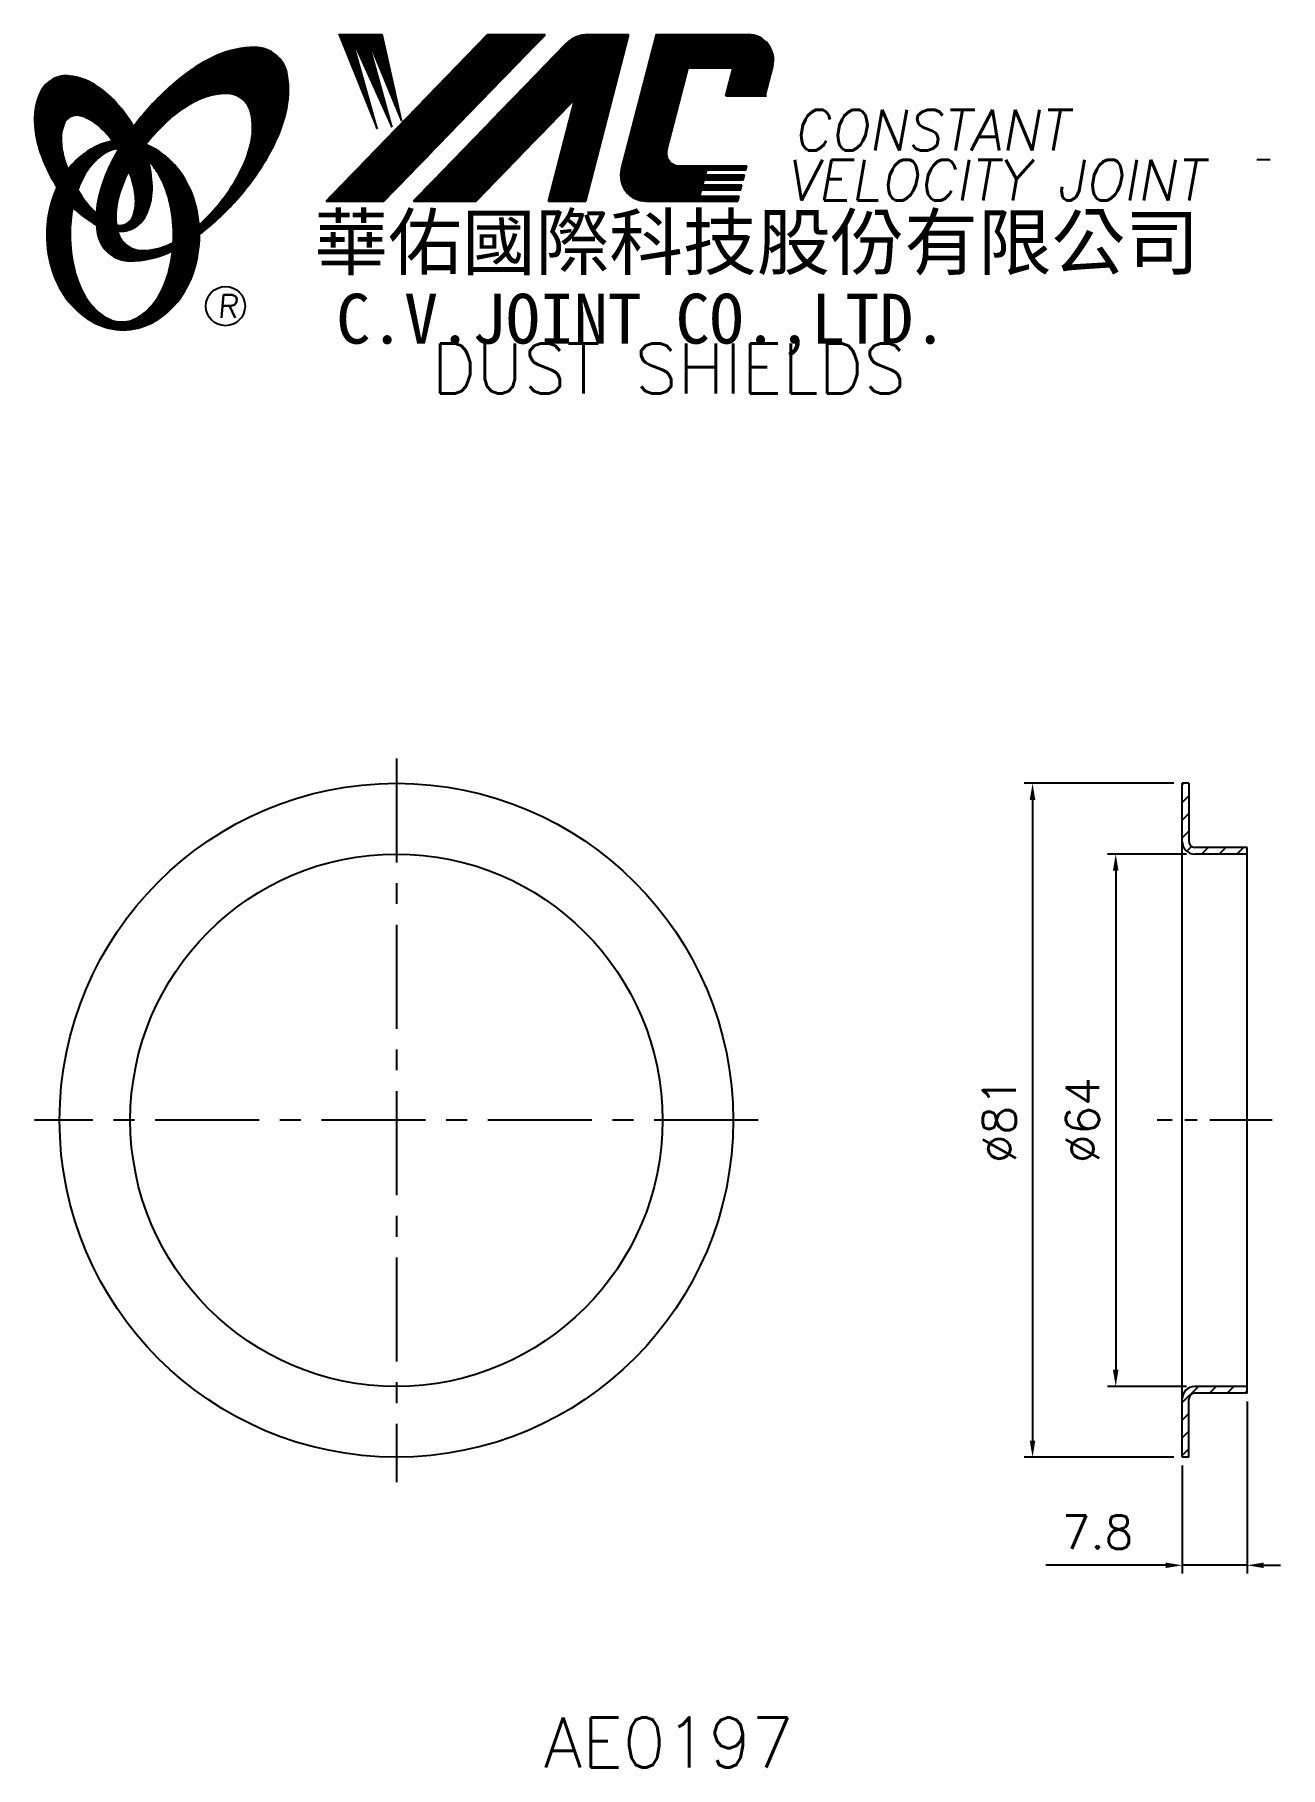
# Model space of a CAD drawing. Extents: x 620 to 769, y 274 to 483.
import ezdxf
from ezdxf.enums import TextEntityAlignment as Align

# ---------------------------------------------------------------- set-up
doc = ezdxf.new("R2010")
doc.units = 0
doc.header["$LTSCALE"] = 10
doc.header["$MEASUREMENT"] = 0
doc.linetypes.add('CENTER', pattern=[2, 1.25, -0.25, 0.25, -0.25])
doc.layers.get('0').update_dxf_attribs({"linetype": 'CONTINUOUS'})
doc.layers.get('DEFPOINTS').update_dxf_attribs({"linetype": 'CONTINUOUS'})
doc.layers.add('4', color=7, linetype='CONTINUOUS')
doc.styles.add('CHINA', font='KAIU.TTF')
doc.styles.add('ITALICC', font='simplex.shx')
doc.dimstyles.new('STANDARD$0', dxfattribs={"dimtxt": 4, "dimasz": 2, "dimexe": 1, "dimexo": 1, "dimgap": 2, "dimtad": 1, "dimdec": 4, "dimzin": 10, "dimtxsty": 'ITALICC', "dimcen": 2, "dimclrd": 5, "dimclre": 5, "dimclrt": 18, "dimaunit": 1, "dimazin": 3, "dimtp": 0.1, "dimtfac": 0.7, "dimtdec": 4, "dimtmove": 0, "dimatfit": 3, "dimtolj": 1, "dimtzin": 10})
pattern_1 = [(45, (520.595042, 275.174356), (-0.00883883476, 0.00883883476), [])]
pattern_2 = [(45, (689.185588, 238.869947), (-0.00727476112, 0.00727476112), [])]

# ---------------------------------------------------------------- blocks, each defined once
blk = doc.blocks.new('*D4')
at = {"color": 5, "linetype": 'BYBLOCK'}
for p, q in [((756.63, 392.61), (738.63, 392.61)), ((739.63, 390.61), (739.63, 313.61)), ((756.63, 311.61), (738.63, 311.61))]:
    blk.add_line(p, q, dxfattribs=at)
for points in [[(739.29, 390.61), (739.96, 390.61), (739.63, 392.61)], [(739.29, 313.61), (739.96, 313.61), (739.63, 311.61)]]:
    blk.add_solid(points, dxfattribs=at)
at = {"layer": 'DEFPOINTS', "color": 0, "linetype": 'BYBLOCK'}
for p in [(757.63, 392.61), (739.63, 311.61), (757.63, 311.61)]:
    blk.add_point(p, dxfattribs=at)
at = {"color": 18, "linetype": 'BYBLOCK', "insert": (735.63, 352.11), "char_height": 4, "attachment_point": 5, "rotation": 90, "style": 'ITALICC'}
blk.add_mtext('\\A1;∅81', dxfattribs=at)
blk = doc.blocks.new('*D5')
at = {"color": 5, "linetype": 'BYBLOCK'}
for p, q in [((758.13, 384.11), (748.63, 384.11)), ((749.63, 382.11), (749.63, 322.11)), ((758.13, 320.11), (748.63, 320.11))]:
    blk.add_line(p, q, dxfattribs=at)
for points in [[(749.29, 382.11), (749.96, 382.11), (749.63, 384.11)], [(749.29, 322.11), (749.96, 322.11), (749.63, 320.11)]]:
    blk.add_solid(points, dxfattribs=at)
at = {"layer": 'DEFPOINTS', "color": 0, "linetype": 'BYBLOCK'}
for p in [(759.13, 384.11), (749.63, 320.11), (759.13, 320.11)]:
    blk.add_point(p, dxfattribs=at)
at = {"color": 18, "linetype": 'BYBLOCK', "insert": (745.63, 352.11), "char_height": 4, "attachment_point": 5, "rotation": 90, "style": 'ITALICC'}
blk.add_mtext('\\A1;∅64', dxfattribs=at)
blk = doc.blocks.new('*D6')
at = {"color": 5, "linetype": 'BYBLOCK'}
for p, q in [((765.43, 318.31), (765.43, 297.61)), ((757.63, 310.61), (757.63, 297.61)), ((755.63, 298.61), (741.24, 298.61)), ((765.43, 298.61), (757.63, 298.61)), ((767.43, 298.61), (769.43, 298.61))]:
    blk.add_line(p, q, dxfattribs=at)
for points in [[(755.63, 298.94), (755.63, 298.28), (757.63, 298.61)], [(767.43, 298.94), (767.43, 298.28), (765.43, 298.61)]]:
    blk.add_solid(points, dxfattribs=at)
at = {"layer": 'DEFPOINTS', "color": 0, "linetype": 'BYBLOCK'}
for p in [(765.43, 319.31), (757.63, 311.61), (757.63, 298.61)]:
    blk.add_point(p, dxfattribs=at)
at = {"color": 18, "linetype": 'BYBLOCK', "insert": (747.44, 302.61), "char_height": 4, "attachment_point": 5, "style": 'ITALICC'}
blk.add_mtext('\\A1;7.8', dxfattribs=at)

msp = doc.modelspace()

# ---------------------------------------------------------------- hatches: boundary and pattern name
at = {"layer": '4', "linetype": 'CONTINUOUS'}
h = msp.add_hatch(dxfattribs=at)
h.set_pattern_fill('ANSI31', color=5, scale=0.1, style=0)
h.set_pattern_definition(pattern_1)
h.paths.add_polyline_path([(681.05375, 482.60534), (674.09644, 482.60534), (654.67983, 462.60158), (661.63714, 462.60158)])
h.paths.add_polyline_path([(684.60064, 474.83977), (681.42027, 462.60158), (685.90125, 462.60158), (691.09969, 482.60534), (686.20296, 482.60534, 0.202785967), (683.46889, 481.44892), (665.17475, 462.60158), (672.72167, 462.60158)])
h.paths.add_polyline_path([(698.22775, 478.60692), (703.62147, 478.60692), (702.75245, 475.26291), (707.46927, 475.26291), (708.38598, 478.79047, 0.490800957), (705.43578, 482.60534), (694.40147, 482.60534), (690.19441, 466.41645, 0.490800957), (693.14461, 462.60158), (704.17893, 462.60158), (704.33338, 463.19589), (699.61656, 463.19589), (699.80992, 463.93998), (704.52674, 463.93998), (704.6853, 464.55011), (699.96848, 464.55011), (700.12972, 465.17058), (704.84655, 465.17058), (705.00273, 465.77157), (700.28591, 465.77157), (700.44271, 466.37495), (705.15953, 466.37495), (705.27626, 466.82415), (697.13651, 466.82415, -0.490800957), (695.66141, 468.73158)])
h = msp.add_hatch(dxfattribs=at)
h.set_pattern_fill('ANSI31', color=1, scale=0.1, style=0)
h.set_pattern_definition(pattern_1)
h.paths.add_polyline_path([(661.41181, 482.60534), (656.23448, 482.60534), (660.80525, 471.3016), (657.73931, 482.25958), (662.57405, 471.53726), (659.62604, 482.25958), (663.75326, 472.24423)])
h = msp.add_hatch(dxfattribs=at)
h.set_pattern_fill('ANSI31', color=5, scale=0.082305, style=0)
h.set_pattern_definition([(45, (520.595042, 275.174356), (-0.00727476112, 0.00727476112), [])])
h.paths.add_polyline_path([(642.63051, 475.54286, -0.172879177), (644.57199, 474.88429, -0.172879177), (645.65928, 473.14624, -0.104527385), (645.68706, 469.81805, -0.065680101), (644.51753, 466.4161, -0.051823203), (642.07711, 462.57371, -0.044272532), (639.40214, 459.74737, -0.020203161), (639.45572, 458.60945, 0.006517006), (639.86027, 458.92153, 0.049863361), (644.4137, 463.33459, 0.049863361), (648.00334, 468.56176, 0.063682799), (649.82438, 473.1891, 0.103597411), (650.01368, 477.77307, 0.177892575), (648.66507, 480.14335, 0.177892575), (646.10268, 481.07668, 0.103597411), (641.61488, 480.12363, 0.063682799), (637.35714, 477.55456, 0.049863361), (632.80371, 473.1415, 0.016070017), (631.53302, 471.53519, -0.007061632), (631.7803, 471.09815, -0.031648676), (632.73288, 469.06158, -0.008069351), (633.16479, 469.62589, -0.051823203), (636.34316, 472.88434, -0.065680101), (639.38509, 474.8047, -0.104527385)])
h.paths.add_polyline_path([(629.55484, 462.38154, -0.065680101), (630.72438, 465.7835, -0.006063428), (630.96832, 466.25851, 0.027613469), (630.24148, 467.84658, 0.017011252), (629.70806, 468.78156, 0.007829282), (629.21408, 467.91433, 0.063682799), (627.39303, 463.28699, 0.103597411), (627.20373, 458.70301, 0.177892575), (628.55234, 456.33274, 0.177892575), (631.11473, 455.39941, 0.103597411), (635.60253, 456.35246, 0.008811776), (636.2295, 456.64253, 0.013922709), (636.30682, 457.61234, -0.009086703), (635.85681, 457.3949, -0.104527385), (632.61139, 456.65673, -0.172879177), (630.66991, 457.3153, -0.172879177), (629.58262, 459.05335, -0.104527385)])
h = msp.add_hatch(dxfattribs=at)
h.set_pattern_fill('ANSI31', color=3, scale=0.082305, style=0)
h.set_pattern_definition(pattern_2)
h.paths.add_polyline_path([(626.83401, 476.5937, 0.106488277), (623.89213, 477.63227, 0.158297415), (621.80193, 477.23723, 0.158297415), (620.3426, 475.68954, 0.106488277), (619.63179, 472.65177, 0.071723199), (620.04983, 469.33881, 0.058080454), (621.59482, 465.52343, 0.058080454), (623.97586, 462.16563, 0.071723199), (626.5411, 460.02788, 0.020895977), (627.08129, 459.72589, -0.030777155), (627.06538, 461.10211, -0.042059526), (625.96903, 462.26487, -0.04691039), (624.34986, 464.74602, -0.04691039), (623.22158, 467.48551, -0.060581117), (622.81948, 469.74758, -0.10187153), (623.1311, 471.83578, -0.185892489), (623.91119, 472.72742, -0.185892489), (625.08783, 472.86554, -0.10187153), (626.98548, 471.94, -0.060581117), (628.62232, 470.32773, -0.04691039), (630.24148, 467.84658, -0.04691039), (631.36976, 465.1071, -0.060581117), (631.77186, 462.84503, -0.10187153), (631.46024, 460.75683, -0.185892489), (630.68015, 459.86519, -0.185892489), (629.50351, 459.72707, -0.002013383), (629.46271, 459.73769, 0.021593804), (629.58262, 459.05335, 0.006477741), (629.60063, 458.97632, 0.14950097), (631.57318, 459.38435, 0.158297415), (633.03251, 460.93204, 0.106488277), (633.74333, 463.96981, 0.071723199), (633.32528, 467.28277, 0.058080454), (631.7803, 471.09815, 0.058080454), (629.39925, 474.45594, 0.071723199)])
h = msp.add_hatch(dxfattribs=at)
h.set_pattern_fill('ANSI31', color=1, scale=0.082305, style=0)
h.set_pattern_definition(pattern_2)
h.paths.add_polyline_path([(627.92763, 468.27025, -0.120168026), (629.61943, 468.92364, 0.016865385), (629.01966, 469.80638, 0.076648372), (626.86344, 469.08746, 0.104809576), (623.77898, 466.57436, 0.005838257), (623.61204, 466.36216, 0.028089978), (624.34986, 464.74602, 0.014237292), (624.79199, 463.96098, -0.045767751), (625.71717, 465.89782, -0.106890197)])
h.paths.add_polyline_path([(623.89627, 458.51563, -0.048711043), (624.22637, 461.89597, -0.007865741), (623.97586, 462.16563, -0.037695478), (622.33999, 464.28439, 0.03042545), (621.81466, 462.98042, 0.080710289), (621.08923, 458.51563, 0.080710289), (621.81466, 454.05084, 0.089265679), (623.77898, 450.4569, 0.104809576), (626.86344, 447.9438, 0.11926607), (630.27263, 447.11886, 0.11926607), (633.68182, 447.9438, 0.104809576), (636.76628, 450.4569, 0.089265679), (638.7306, 454.05084, 0.080710289), (639.45604, 458.51563, 0.080710289), (638.7306, 462.98042, 0.089265679), (636.76628, 466.57436, 0.104809576), (633.68182, 469.08746, 0.025513357), (632.98859, 469.40021, 0.004818181), (632.73288, 469.06158, -0.023722145), (633.2741, 467.46483, -0.065307489), (634.50928, 465.89782, -0.073950765), (635.82173, 462.70009, -0.060532391), (636.33019, 458.51563, -0.060532391), (635.82173, 454.33117, -0.073950765), (634.50928, 451.13344, -0.106890197), (632.29882, 448.76101, -0.153118262), (630.11323, 448.07563, -0.153118262), (627.92763, 448.76101, -0.106890197), (625.71717, 451.13344, -0.073950765), (624.40472, 454.33117, -0.060532391)])
h = msp.add_hatch(dxfattribs=at)
h.set_pattern_fill('ANSI31', color=5, scale=12, style=0)
h.set_pattern_definition([(45, (20.221, -28.9157), (-1.0606602, 1.0606602), [])])
h.paths.add_polyline_path([(757.6257, 385.61125, 0.414213562), (759.1257, 384.11125), (765.4257, 384.11125), (765.4257, 384.91125), (759.1257, 384.91125, -0.414213562), (758.4257, 385.61125), (758.4257, 392.61125), (757.6257, 392.61125)])
h.paths.add_polyline_path([(758.4257, 318.61125, -0.414213562), (759.1257, 319.31125), (765.4257, 319.31125), (765.4257, 320.11125), (759.1257, 320.11125, 0.414213562), (757.6257, 318.61125), (757.6257, 311.61125), (758.4257, 311.61125)])

# ---------------------------------------------------------------- linework, layer by layer
at = {"layer": '4', "color": 5, "linetype": 'CONTINUOUS'}
for p, q in [((654.67983, 462.60158), (674.09644, 482.60534)), ((661.63714, 462.60158), (681.05375, 482.60534)), ((665.17475, 462.60158), (683.46889, 481.44892)), ((674.09644, 482.60534), (681.05375, 482.60534)), ((685.90125, 462.60158), (691.09969, 482.60534)), ((686.20296, 482.60534), (691.09969, 482.60534)), ((690.19441, 466.41645), (694.40147, 482.60534)), ((694.40147, 482.60534), (705.43578, 482.60534)), ((695.66141, 468.73158), (698.22775, 478.60692)), ((698.22775, 478.60692), (703.62147, 478.60692)), ((702.75245, 475.26291), (703.62147, 478.60692)), ((707.46927, 475.26291), (708.38598, 478.79047)), ((702.75245, 475.26291), (707.6197, 475.26291)), ((672.72167, 462.60158), (684.60064, 474.83977)), ((681.42027, 462.60158), (684.60064, 474.83977)), ((697.13651, 466.82415), (705.27626, 466.82415)), ((705.15953, 466.37495), (705.27626, 466.82415)), ((768.21434, 467.57671), (766.57838, 467.57671)), ((699.96848, 464.55011), (700.12972, 465.17058)), ((699.96848, 464.55011), (704.6853, 464.55011)), ((700.12972, 465.17058), (704.84655, 465.17058)), ((700.28591, 465.77157), (700.44271, 466.37495)), ((700.28591, 465.77157), (705.00273, 465.77157)), ((700.44271, 466.37495), (705.15953, 466.37495)), ((704.52674, 463.93998), (704.6853, 464.55011)), ((704.84655, 465.17058), (705.00273, 465.77157)), ((654.67983, 462.60158), (661.63714, 462.60158)), ((665.17475, 462.60158), (672.72167, 462.60158)), ((681.42027, 462.60158), (685.90125, 462.60158)), ((693.14461, 462.60158), (704.17893, 462.60158)), ((699.61656, 463.19589), (699.80992, 463.93998)), ((699.61656, 463.19589), (704.33338, 463.19589)), ((699.80992, 463.93998), (704.52674, 463.93998)), ((704.17893, 462.60158), (704.33338, 463.19589))]:
    msp.add_line(p, q, dxfattribs=at)
at = {"layer": '4', "color": 1, "linetype": 'CONTINUOUS'}
for p, q in [((656.23448, 482.60534), (660.80525, 471.3016)), ((656.23448, 482.60534), (661.41181, 482.60534)), ((660.80525, 471.3016), (657.73931, 482.25958)), ((657.73931, 482.25958), (662.57405, 471.53726)), ((659.62604, 482.25958), (663.75326, 472.24423)), ((662.57405, 471.53726), (659.62604, 482.25958)), ((663.75326, 472.24423), (661.41181, 482.60534))]:
    msp.add_line(p, q, dxfattribs=at)
at = {"layer": '4', "color": 5, "linetype": 'CENTER'}
for p, q in [((663.12996, 395.61125), (663.12996, 308.61125)), ((706.62996, 352.11125), (619.62996, 352.11125))]:
    msp.add_line(p, q, dxfattribs=at)
at = {"layer": '4', "color": 7, "linetype": 'CONTINUOUS'}
for p, q in [((757.6257, 311.61125), (757.6257, 392.61125)), ((758.4257, 392.61125), (757.6257, 392.61125)), ((758.4257, 392.61125), (758.4257, 385.61125)), ((765.4257, 384.91125), (759.1257, 384.91125)), ((765.4257, 384.11125), (759.1257, 384.11125)), ((765.4257, 319.31125), (765.4257, 384.91125)), ((765.4257, 320.11125), (759.1257, 320.11125)), ((765.4257, 319.31125), (759.1257, 319.31125)), ((758.4257, 311.61125), (758.4257, 318.61125)), ((758.4257, 311.61125), (757.6257, 311.61125))]:
    msp.add_line(p, q, dxfattribs=at)
at = {"layer": '4', "color": 5, "linetype": 'CENTER', "ltscale": 0.6}
msp.add_line((768.4257, 352.11125), (754.6257, 352.11125), dxfattribs=at)
at = {"layer": '4', "color": 5, "linetype": 'CONTINUOUS'}
for points in [[(639.45572, 458.60945, 0.006517006), (639.86027, 458.92153, 0.049863361), (644.4137, 463.33459, 0.049863361), (648.00334, 468.56176, 0.063682799), (649.82438, 473.1891, 0.103597411), (650.01368, 477.77307, 0.177892575), (648.66507, 480.14335, 0.177892575), (646.10268, 481.07668, 0.103597411), (641.61488, 480.12363, 0.063682799), (637.35714, 477.55456, 0.049863361), (632.80371, 473.1415, 0.016070017), (631.53302, 471.53519)], [(639.40214, 459.74737, 0.044272532), (642.07711, 462.57371, 0.051823203), (644.51753, 466.4161, 0.065680101), (645.68706, 469.81805, 0.104527385), (645.65928, 473.14624, 0.172879177), (644.57199, 474.88429, 0.172879177), (642.63051, 475.54286, 0.104527385), (639.38509, 474.8047, 0.065680101), (636.34316, 472.88434, 0.051823203), (633.16479, 469.62589, 0.008069351), (632.73288, 469.06158)], [(629.70806, 468.78156, 0.007829282), (629.21408, 467.91433, 0.063682799), (627.39303, 463.28699, 0.103597411), (627.20373, 458.70301, 0.177892575), (628.55234, 456.33274, 0.177892575), (631.11473, 455.39941, 0.103597411), (635.60253, 456.35246, 0.008811776), (636.2295, 456.64253, 0.008811776)], [(630.96832, 466.25851, 0.006063428), (630.72438, 465.7835, 0.065680101), (629.55484, 462.38154, 0.104527385), (629.58262, 459.05335, 0.172879177), (630.66991, 457.3153, 0.172879177), (632.61139, 456.65673, 0.104527385), (635.85681, 457.3949, 0.009086703), (636.30682, 457.61234, 0.009086703)]]:
    msp.add_lwpolyline(points, format="xyb", dxfattribs=at)
at = {"layer": '4', "color": 3, "linetype": 'CONTINUOUS'}
for points in [[(629.60063, 458.97632, 0.14950097), (631.57318, 459.38435, 0.158297415), (633.03251, 460.93204, 0.106488277), (633.74333, 463.96981, 0.071723199), (633.32528, 467.28277, 0.058080454), (631.7803, 471.09815, 0.058080454), (629.39925, 474.45594, 0.071723199), (626.83401, 476.5937, 0.106488277), (623.89213, 477.63227, 0.158297415), (621.80193, 477.23723, 0.158297415), (620.3426, 475.68954, 0.106488277), (619.63179, 472.65177, 0.071723199), (620.04983, 469.33881, 0.058080454), (621.59482, 465.52343, 0.058080454), (623.97586, 462.16563, 0.071723199), (626.5411, 460.02788, 0.020895977), (627.08129, 459.72589, 0.020895977)], [(629.46271, 459.73769, 0.002013383), (629.50351, 459.72707, 0.185892489), (630.68015, 459.86519, 0.185892489), (631.46024, 460.75683, 0.10187153), (631.77186, 462.84503, 0.060581117), (631.36976, 465.1071, 0.04691039), (630.24148, 467.84658, 0.04691039), (628.62232, 470.32773, 0.060581117), (626.98548, 471.94, 0.10187153), (625.08783, 472.86554, 0.185892489), (623.91119, 472.72742, 0.185892489), (623.1311, 471.83578, 0.10187153), (622.81948, 469.74758, 0.060581117), (623.22158, 467.48551, 0.04691039), (624.34986, 464.74602, 0.04691039), (625.96903, 462.26487, 0.042059526), (627.06538, 461.10211, 0.042059526)]]:
    msp.add_lwpolyline(points, format="xyb", dxfattribs=at)
at = {"layer": '4', "color": 1, "linetype": 'CONTINUOUS'}
for points in [[(622.33999, 464.28439, 0.03042545), (621.81466, 462.98042, 0.080710289), (621.08923, 458.51563, 0.080710289), (621.81466, 454.05084, 0.089265679), (623.77898, 450.4569, 0.104809576), (626.86344, 447.9438, 0.11926607), (630.27263, 447.11886, 0.11926607), (633.68182, 447.9438, 0.104809576), (636.76628, 450.4569, 0.089265679), (638.7306, 454.05084, 0.080710289), (639.45604, 458.51563, 0.080710289), (638.7306, 462.98042, 0.089265679), (636.76628, 466.57436, 0.104809576), (633.68182, 469.08746, 0.025513357), (632.98859, 469.40021, 0.025513357)], [(629.01966, 469.80638, 0.076648372), (626.86344, 469.08746, 0.104809576), (623.77898, 466.57436, 0.005838257), (623.61204, 466.36216, 0.005838257)], [(629.61943, 468.92364, 0.120168026), (627.92763, 468.27025, 0.106890197), (625.71717, 465.89782, 0.045767751), (624.79199, 463.96098, 0.045767751)], [(624.22637, 461.89597, 0.048711043), (623.89627, 458.51563, 0.060532391), (624.40472, 454.33117, 0.073950765), (625.71717, 451.13344, 0.106890197), (627.92763, 448.76101, 0.153118262), (630.11323, 448.07563, 0.153118262), (632.29882, 448.76101, 0.106890197), (634.50928, 451.13344, 0.073950765), (635.82173, 454.33117, 0.060532391), (636.33019, 458.51563, 0.060532391), (635.82173, 462.70009, 0.073950765), (634.50928, 465.89782, 0.065307489), (633.2741, 467.46483)]]:
    msp.add_lwpolyline(points, format="xyb", dxfattribs=at)
at = {"layer": '4', "color": 5, "linetype": 'CONTINUOUS'}
msp.add_circle((642.57687, 449.96991), 2.35282, dxfattribs=at)
at = {"layer": '4', "color": 7, "linetype": 'CONTINUOUS'}
for radius in [40.5, 32]:
    msp.add_circle((663.12996, 352.11125), radius, dxfattribs=at)
at = {"layer": '4', "color": 5, "linetype": 'CONTINUOUS'}
for centre, radius, start, end in [((686.20296, 478.7951), 3.81024, 90, 135.8533387), ((705.43578, 479.55715), 3.04819, 345.4326059, 90), ((697.13651, 468.34824), 1.5241, 165.4326059, 270), ((693.14461, 465.64977), 3.04819, 165.4326059, 270)]:
    msp.add_arc(centre, radius, start, end, dxfattribs=at)
at = {"layer": '4', "color": 7, "linetype": 'CONTINUOUS'}
for centre, radius, start, end in [((759.1257, 385.61125), 1.5, 180, 270), ((759.1257, 385.61125), 0.7, 180, 270), ((759.1257, 318.61125), 1.5, 90, 180), ((759.1257, 318.61125), 0.7, 90, 180)]:
    msp.add_arc(centre, radius, start, end, dxfattribs=at)

# ---------------------------------------------------------------- texts
at = {"layer": '4', "color": 5, "linetype": 'CONTINUOUS', "style": 'ITALICC'}
for s, height, oblique, p in [('CONSTANT', 4.9, 10, (710.82865, 468.67205)), ('VELOCITY JOINT', 4.9, 10, (709.95042, 462.67666)), ('R', 2.75625, 5, (641.61818, 448.56031))]:
    msp.add_text(s, height=height, dxfattribs=dict(at, oblique=oblique)).set_placement(p)
at = {"layer": '4', "color": 7, "linetype": 'CONTINUOUS', "style": 'CHINA'}
for s, height, p in [('華佑國際科技股份有限公司', 6.5, (653.26648, 454.41173)), ('C.V.JOINT CO.,LTD.', 6, (655.89511, 445.46551))]:
    msp.add_text(s, height=height, dxfattribs=at).set_placement(p)
at = {"layer": '4', "color": 18, "linetype": 'CONTINUOUS', "style": 'ITALICC'}
for s, p in [('DUST SHIELDS', (695.89784, 439.47269)), ('AE0197', (695.89784, 274.3253))]:
    msp.add_text(s, height=6, dxfattribs=at).set_placement(p, align=Align.CENTER)

# ---------------------------------------------------------------- dimensions: what is measured, and where the dimension line sits
at = {"layer": '4', "color": 7, "linetype": 'CONTINUOUS'}
for base, p1, p2, text, picture, middle in [((739.6257, 311.61125), (757.6257, 392.61125), (757.6257, 311.61125), '%%C81', '*D4', (735.6257, 352.11125)), ((749.62566, 320.11125), (759.1257, 384.11125), (759.1257, 320.11125), '%%C64', '*D5', (745.62566, 352.11125))]:
    dim = msp.add_linear_dim(base=base, p1=p1, p2=p2, angle=90, text=text, dimstyle='STANDARD$0', override={"dimcen": 2.5, "dimaunit": 0, "dimtp": 0}, dxfattribs=at)
    dim.commit()
    dim.dimension.update_dxf_attribs({"geometry": picture, "text_midpoint": middle})
dim = msp.add_linear_dim(base=(757.6257, 298.61124), p1=(765.4257, 319.31125), p2=(757.6257, 311.61125), text='7.8', dimstyle='STANDARD$0', override={"dimcen": 2.5, "dimaunit": 0, "dimtp": 0}, dxfattribs=at)
dim.commit()
dim.dimension.update_dxf_attribs({"geometry": '*D6', "text_midpoint": (747.43522, 302.61124)})

doc.saveas('drawing.dxf')
